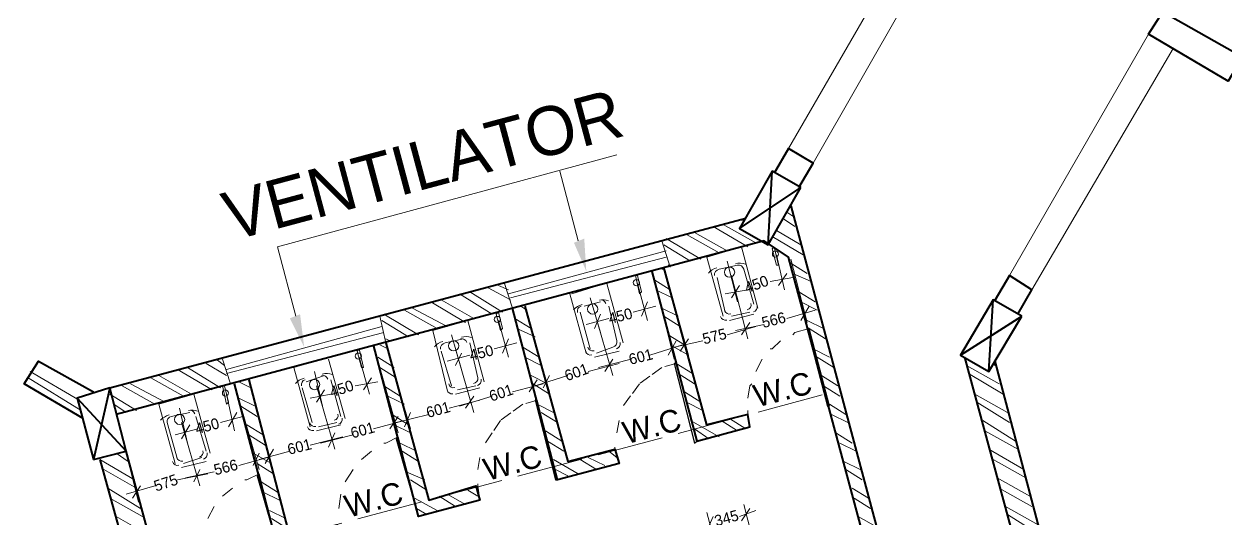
# Model space of a CAD drawing. Header units: millimetres. Extents: x 23593 to 241524, y 4405 to 182732.
# Drawn here: x 69162 to 80259, y 34831 to 39402 of the extents above; entities that cross this region are included whole.
import ezdxf

# ---------------------------------------------------------------- set-up
doc = ezdxf.new("R2010")
doc.units = ezdxf.units.MM
doc.linetypes.add('PDF_IMPORT', pattern=[1, 0.8, -0.2])
for name, color, linetype in [('PDF_0', 7, 'Continuous'), ('PDF_AR_DIMENSION', 7, 'Continuous'), ('PDF_AR_ELEVATION', 2, 'Continuous'), ('PDF_dimensions', 1, 'Continuous'), ('PDF_ST COLUMN', 1, 'Continuous'), ('PDF_Text', 7, 'Continuous'), ('PDF_wall', 7, 'Continuous')]:
    doc.layers.add(name, color=color, linetype=linetype)
for name, color, linetype, true_color in [('PDF_AR_DOOR', 7, 'Continuous', 0x723939), ('PDF_AR_HATCH', 7, 'Continuous', 0x767676), ('PDF_dimension', 7, 'Continuous', 0x767676), ('PDF_hatch', 7, 'Continuous', 0x767676)]:
    doc.layers.add(name, color=color, linetype=linetype, true_color=true_color)
doc.styles.add('PDF Century Gothic', font='GOTHIC.TTF')

msp = doc.modelspace()

# ---------------------------------------------------------------- linework, layer by layer
at = {"layer": 'PDF_0', "color": 8, "lineweight": 5, "true_color": 0x767676}
for points in [[(76127, 36986), (76203, 37099)], [(75768, 36986), (75693, 36873)], [(74862, 36703), (74919, 36835)], [(76335, 36665), (76410, 36797)], [(74485, 36722), (74428, 36589)], [(73579, 36363), (73635, 36495)], [(75108, 36344), (75183, 36476)], [(75296, 36495), (75221, 36382)], [(73201, 36363), (73145, 36250)], [(72295, 36023), (72371, 36136)], [(73824, 36004), (73900, 36117)], [(74013, 36155), (73956, 36042)], [(71936, 36023), (71861, 35910)], [(71049, 35683), (71125, 35815)], [(72540, 35664), (72616, 35778)], [(72729, 35815), (72673, 35683)], [(70691, 35702), (70615, 35570)], [(71276, 35325), (71332, 35438)], [(71464, 35476), (71389, 35344)], [(70238, 35136), (70162, 35023)], [(75787, 34815), (75863, 34928)]]:
    msp.add_lwpolyline(points, dxfattribs=at)
for points in [[(75787, 36533), (75863, 36646)], [(74523, 36193), (74598, 36306)], [(73239, 35853), (73314, 35966)], [(71974, 35495), (72031, 35627)], [(70728, 35174), (70785, 35287)], [(75466, 34721), (75523, 34853)]]:
    msp.add_lwpolyline(points, close=True, dxfattribs=at)
at = {"layer": 'PDF_AR_DIMENSION', "color": 2, "lineweight": 13}
for points in [[(77505, 40478), (76221, 38251)], [(77732, 40365), (76448, 38118)], [(78260, 37080), (79544, 39308)], [(78468, 36948), (79770, 39175)]]:
    msp.add_lwpolyline(points, dxfattribs=at)
at = {"layer": 'PDF_AR_DOOR', "lineweight": 20}
for points in [[(76410, 36589), (76278, 36552), (76259, 36533)], [(76146, 36476), (76070, 36401), (76052, 36401)], [(75976, 36306), (75919, 36193)], [(75882, 36080), (75863, 36061), (75844, 35948)], [(74655, 35740), (74636, 35627)], [(75844, 35834), (75844, 35815), (75863, 35683)], [(72616, 35589), (72503, 35532), (72484, 35532)], [(72371, 35457), (72276, 35381)], [(74617, 35495), (74617, 35476), (74655, 35344)], [(73371, 35400), (73352, 35287)], [(71332, 35249), (71219, 35193), (71200, 35193)], [(72201, 35287), (72125, 35174)], [(71087, 35117), (70993, 35041)], [(73352, 35155), (73352, 35136), (73371, 35004)], [(72087, 35060), (72069, 34928)], [(70917, 34947), (70860, 34834)]]:
    msp.add_lwpolyline(points, dxfattribs=at)
at = {"layer": 'PDF_AR_DOOR', "lineweight": 25}
for points in [[(76410, 36589), (76391, 36589), (76580, 35872), (76599, 35872)], [(75183, 36268), (75164, 36268), (75353, 35532), (75372, 35551)], [(73900, 35929), (73881, 35929), (74069, 35193), (74088, 35193)], [(72616, 35589), (72597, 35570), (72805, 34853)], [(71332, 35249), (71313, 35230), (71521, 34513)]]:
    msp.add_lwpolyline(points, close=True, dxfattribs=at)
at = {"layer": 'PDF_AR_DOOR', "linetype": 'PDF_IMPORT', "lineweight": 20, "ltscale": 137.423935}
for points in [[(75183, 36268), (75051, 36231), (74843, 36080), (74692, 35872)], [(73900, 35929), (73767, 35891), (73560, 35740), (73409, 35513)]]:
    msp.add_lwpolyline(points, dxfattribs=at)
at = {"layer": 'PDF_AR_ELEVATION', "linetype": 'PDF_IMPORT', "lineweight": 20, "ltscale": 764.911205}
msp.add_lwpolyline([(70766, 34437), (76561, 35985)], dxfattribs=at)
at = {"layer": 'PDF_AR_HATCH', "lineweight": 5}
for points in [[(76203, 37665), (76259, 37628)], [(75523, 37533), (75844, 37344)], [(75617, 37552), (75919, 37382)], [(75787, 37590), (75806, 37590)], [(76165, 37609), (76278, 37533)], [(75089, 37420), (75410, 37231)], [(75278, 37458), (75580, 37288)], [(75353, 37477), (75655, 37307)], [(76070, 37439), (76354, 37269)], [(76108, 37495), (76335, 37363)], [(75070, 37363), (75315, 37212)], [(76240, 37193), (76391, 37099)], [(75051, 37137), (75070, 37137)], [(75108, 37175), (75145, 37175)], [(76259, 37099), (76429, 37024)], [(73447, 36967), (73654, 36854)], [(73541, 36986), (73635, 36948)], [(74976, 37042), (75127, 36948)], [(73012, 36854), (73314, 36684)], [(73182, 36910), (73484, 36722)], [(73277, 36929), (73579, 36740)], [(74994, 36948), (75145, 36873)], [(76316, 36929), (76467, 36835)], [(72673, 36759), (72975, 36589)], [(72748, 36778), (73069, 36608)], [(72918, 36835), (73239, 36646)], [(73749, 36797), (73805, 36759)], [(75051, 36778), (75202, 36703)], [(76335, 36835), (76486, 36759)], [(72465, 36665), (72710, 36514)], [(72484, 36722), (72805, 36533)], [(73692, 36684), (73843, 36589)], [(75070, 36703), (75221, 36608)], [(76391, 36665), (76542, 36589)], [(73711, 36589), (73881, 36514)], [(75108, 36533), (75259, 36438)], [(76410, 36589), (76561, 36495)], [(72446, 36438), (72522, 36401)], [(72503, 36495), (72540, 36476)], [(73767, 36419), (73918, 36325)], [(75127, 36438), (75296, 36344)], [(76448, 36401), (76599, 36325)], [(70936, 36306), (71011, 36250)], [(72427, 36325), (72578, 36231)], [(73786, 36325), (73937, 36250)], [(76486, 36325), (76637, 36231)], [(69218, 36193), (69671, 35929)], [(69294, 36287), (69803, 36004)], [(70577, 36212), (70898, 36023)], [(70672, 36231), (70974, 36042)], [(70842, 36268), (71030, 36155)], [(72446, 36231), (72597, 36136)], [(75183, 36268), (75334, 36174)], [(77864, 36250), (78166, 36080)], [(78109, 36268), (78128, 36250)], [(69199, 36136), (69690, 35834)], [(70143, 36080), (70464, 35910)], [(70332, 36136), (70634, 35966)], [(70407, 36155), (70709, 35985)], [(71144, 36099), (71257, 36042)], [(73843, 36155), (73994, 36080)], [(73862, 36080), (74013, 35985)], [(75202, 36174), (75353, 36080)], [(76523, 36155), (76674, 36061)], [(77883, 36174), (78203, 35985)], [(69954, 35985), (70200, 35834)], [(70068, 36061), (70370, 35891)], [(72484, 36061), (72635, 35966)], [(72522, 35966), (72673, 35891)], [(75259, 36004), (75410, 35910)], [(76542, 36061), (76693, 35966)], [(77939, 35985), (78241, 35815)], [(69992, 35891), (70105, 35815)], [(71144, 35948), (71295, 35872)], [(71162, 35872), (71313, 35778)], [(73900, 35891), (74051, 35815)], [(75278, 35910), (75429, 35834)], [(76599, 35891), (76750, 35797)], [(77958, 35910), (78260, 35721)], [(72559, 35797), (72710, 35702)], [(73937, 35815), (74088, 35721)], [(75315, 35740), (75580, 35589)], [(75598, 35740), (75749, 35646)], [(75674, 35759), (75825, 35664)], [(76618, 35797), (76769, 35721)], [(78015, 35740), (78317, 35551)], [(71219, 35702), (71370, 35608)], [(72578, 35702), (72729, 35627)], [(73975, 35646), (74126, 35551)], [(75353, 35664), (75485, 35570)], [(76656, 35627), (76807, 35532)], [(78034, 35646), (78336, 35476)], [(71238, 35608), (71389, 35513)], [(72635, 35532), (72786, 35457)], [(73994, 35551), (74145, 35457)], [(76693, 35532), (76844, 35457)], [(70011, 35438), (70124, 35362)], [(71276, 35438), (71446, 35344)], [(72654, 35457), (72805, 35362)], [(74560, 35457), (74636, 35400)], [(78071, 35476), (78392, 35287)], [(69860, 35381), (70181, 35193)], [(71313, 35344), (71464, 35249)], [(74051, 35381), (74277, 35249)], [(74296, 35381), (74447, 35287)], [(74371, 35400), (74523, 35325)], [(76731, 35362), (76882, 35287)], [(78109, 35381), (78411, 35211)], [(69898, 35287), (70200, 35117)], [(72691, 35268), (72861, 35193)], [(72729, 35193), (72880, 35098)], [(74069, 35287), (74183, 35230)], [(76750, 35287), (76901, 35193)], [(78147, 35211), (78449, 35041)], [(69935, 35117), (70238, 34928)], [(71351, 35174), (71502, 35079)], [(71370, 35079), (71521, 35004)], [(73258, 35098), (73352, 35041)], [(76807, 35117), (76958, 35023)], [(78166, 35117), (78468, 34947)], [(69954, 35023), (70256, 34853)], [(72767, 35023), (72975, 34909)], [(72994, 35041), (73145, 34947)], [(73069, 35060), (73239, 34966)], [(76825, 35023), (76976, 34928)], [(70011, 34853), (70313, 34683)], [(71427, 34909), (71578, 34834)], [(72786, 34928), (72880, 34872)], [(76863, 34853), (77033, 34758)], [(78222, 34947), (78524, 34777)], [(78241, 34872), (78543, 34683)], [(71446, 34834), (71597, 34739)]]:
    msp.add_lwpolyline(points, dxfattribs=at)
at = {"layer": 'PDF_dimension', "lineweight": 5}
for points in [[(75655, 37212), (75749, 36835)], [(76108, 37269), (76184, 36948)], [(76240, 37231), (76391, 36646)], [(74825, 37005), (74919, 36665)], [(76259, 37061), (76052, 37024)], [(74390, 36873), (74485, 36552)], [(75013, 36910), (75164, 36306)], [(75127, 36948), (75296, 36344)], [(75636, 36910), (75844, 36948)], [(74994, 36797), (74787, 36740)], [(76467, 36759), (76203, 36684)], [(73541, 36665), (73635, 36325)], [(74353, 36627), (74560, 36684)], [(75731, 36571), (75995, 36627)], [(73107, 36533), (73201, 36212)], [(73730, 36571), (73881, 35966)], [(73843, 36589), (74013, 36004)], [(75919, 36608), (75655, 36533)], [(73711, 36457), (73503, 36401)], [(75240, 36438), (74938, 36344)], [(75164, 36419), (75429, 36476)], [(72257, 36325), (72352, 35985)], [(73069, 36287), (73277, 36344)], [(74466, 36231), (74768, 36306)], [(71842, 36193), (71918, 35872)], [(72446, 36231), (72616, 35627)], [(72559, 36250), (72729, 35664)], [(74655, 36268), (74371, 36193)], [(72427, 36099), (72220, 36061)], [(73956, 36080), (73673, 36004)], [(73881, 36061), (74183, 36155)], [(71030, 35985), (71106, 35646)], [(71804, 35948), (71993, 35985)], [(73182, 35872), (73484, 35966)], [(70596, 35853), (70672, 35532)], [(71162, 35872), (71332, 35287)], [(71295, 35910), (71446, 35306)], [(73371, 35929), (73088, 35853)], [(71181, 35778), (70974, 35721)], [(72673, 35740), (72389, 35664)], [(72597, 35721), (72899, 35797)], [(70558, 35608), (70766, 35664)], [(70068, 35589), (70219, 34985)], [(72106, 35589), (71804, 35513)], [(71899, 35532), (72201, 35608)], [(71332, 35381), (71616, 35457)], [(71408, 35400), (71144, 35325)], [(70860, 35249), (70577, 35193)], [(70653, 35211), (70917, 35268)], [(70105, 35060), (70370, 35136)], [(75995, 34230), (75806, 34966)], [(75919, 34909), (75768, 34853)]]:
    msp.add_lwpolyline(points, dxfattribs=at)
for points in [[(75844, 36495), (75693, 37080)], [(74598, 36155), (74428, 36740)], [(73314, 35815), (73145, 36401)], [(72031, 35476), (71861, 36061)], [(70785, 35136), (70615, 35721)], [(75466, 34890), (75617, 34324)]]:
    msp.add_lwpolyline(points, close=True, dxfattribs=at)
at = {"layer": 'PDF_dimensions', "color": 70, "lineweight": 13, "true_color": 0x7fff00}
for points in [[(71672, 36703), (71502, 37344), (74636, 38194)], [(74277, 37401), (74107, 38043)]]:
    msp.add_lwpolyline(points, dxfattribs=at)
at = {"layer": 'PDF_dimensions', "lineweight": 13}
for points in [[(75127, 37156), (75051, 37401)], [(73635, 36910), (75089, 37307)], [(73654, 36873), (75089, 37250)], [(73673, 36778), (73598, 37005)], [(72503, 36457), (72446, 36703)], [(71030, 36212), (72465, 36608)], [(71030, 36174), (72484, 36552)], [(71068, 36080), (70993, 36306)]]:
    msp.add_lwpolyline(points, dxfattribs=at)
at = {"layer": 'PDF_dimensions', "color": 70, "true_color": 0x7fff00, "transparency": 33554559}
for points in [[(74334, 37420), (74353, 37118), (74239, 37382)], [(71710, 36722), (71748, 36419), (71616, 36684)]]:
    msp.add_solid(points, dxfattribs=at)
at = {"layer": 'PDF_hatch', "lineweight": 5}
for points in [[(75617, 36703), (75466, 37250), (75787, 37344), (75938, 36778)], [(75787, 37326), (75787, 37326)], [(75655, 37212), (75655, 37212)], [(74220, 36910), (74523, 37005)], [(74541, 37005), (74692, 36457)], [(75561, 37061), (75636, 36740)], [(74353, 36363), (74202, 36910)], [(74390, 36873), (74390, 36873)], [(74296, 36740), (74390, 36401)], [(74485, 36835), (74334, 36797)], [(75693, 36703), (75863, 36740)], [(73258, 36646), (73258, 36646)], [(75901, 36722), (75674, 36665)], [(73107, 36533), (73107, 36533)], [(71804, 35683), (71653, 36231), (71974, 36325)], [(71974, 36306), (72125, 35759)], [(73012, 36382), (73107, 36061)], [(74655, 36382), (74428, 36325)], [(71842, 36193), (71842, 36193)], [(71936, 36155), (71767, 36099)], [(72087, 35778), (71993, 36117)], [(70558, 35344), (70407, 35891), (70728, 35985), (70879, 35438)], [(71729, 36042), (71823, 35721)], [(73371, 36042), (73145, 35985)], [(73163, 36023), (73333, 36061)], [(70596, 35853), (70596, 35853)], [(70842, 35457), (70747, 35778)], [(72087, 35702), (71861, 35646)], [(71880, 35683), (72050, 35721)], [(70842, 35362), (70615, 35306)], [(70634, 35344), (70804, 35400)]]:
    msp.add_lwpolyline(points, dxfattribs=at)
for points in [[(75901, 36816), (75806, 37137, 0.414213), (75749, 37175), (75580, 37137, 0.414213), (75536, 37079)], [(74533, 36820, 0.414213), (74475, 36853, -0.148949), (74558, 36846)], [(74447, 36363), (74598, 36419, 0.414213), (74636, 36476), (74560, 36797)], [(73121, 35988, -0.414213), (73069, 36023), (72937, 36571), (73258, 36665), (73409, 36099)], [(73220, 36495), (73050, 36457, 0.414213), (73007, 36399)], [(73310, 36083, 0.414213), (73352, 36136), (73277, 36457)], [(70691, 35815), (70521, 35778, 0.414213), (70483, 35721), (70577, 35381)], [(70738, 35801, 0.414213), (70680, 35834, -0.148949), (70764, 35827)]]:
    msp.add_lwpolyline(points, format="xyb", dxfattribs=at)
for centre in [(75676, 37110), (74412, 36770), (73128, 36430), (71844, 36072), (70598, 35751)]:
    msp.add_circle(centre, 47.2, dxfattribs=at)
for centre, radius, start, end in [((75771, 37034), 160, 71.1172, 105.0046), ((75601, 36997), 160, 105.0046, 138.892), ((74355, 36657), 160, 105.0046, 138.892), ((74317, 36751), 47.2, 105.0047, 195.0046), ((75676, 36770), 47.2, 195.0047, 285.0046), ((75827, 36808), 47.2, 285.0047, 15.0046), ((75884, 36789), 47.2, 285.0047, 15.0046), ((75639, 36713), 47.2, 195.0047, 285.0046), ((73241, 36355), 160, 71.1172, 105.0046), ((73071, 36317), 160, 105.0046, 138.892), ((73203, 36449), 47.2, 15.0047, 105.0046), ((74412, 36430), 47.2, 195.0047, 285.0046), ((74619, 36449), 47.2, 285.0047, 15.0046), ((74393, 36392), 47.2, 195.0047, 285.0046), ((71788, 35977), 160, 105.0046, 138.892), ((71769, 36072), 47.2, 105.0047, 195.0046), ((71920, 36109), 47.2, 15.0047, 105.0046), ((71957, 36015), 160, 71.1172, 105.0046), ((73128, 36090), 47.2, 195.0047, 285.0046), ((73336, 36109), 47.2, 285.0047, 15.0046), ((70542, 35637), 160, 105.0046, 138.892), ((72014, 35788), 47.2, 285.0047, 15.0046), ((72052, 35751), 47.2, 285.0047, 15.0046), ((71825, 35694), 47.2, 195.0047, 285.0046), ((71844, 35732), 47.2, 195.0047, 285.0046), ((70768, 35449), 47.2, 285.0047, 15.0046), ((70806, 35430), 47.2, 285.0047, 15.0046), ((70579, 35373), 47.2, 195.0047, 285.0046), ((70617, 35411), 47.2, 195.0047, 285.0046)]:
    msp.add_arc(centre, radius, start, end, dxfattribs=at)
at = {"layer": 'PDF_ST COLUMN', "color": 6, "lineweight": 40}
for points in [[(76335, 37892), (76070, 38043), (75768, 37514), (76033, 37363)], [(78373, 36703), (78109, 36854), (77807, 36344), (78071, 36193)], [(69803, 35381), (70105, 35457), (69954, 36042), (69652, 35948)]]:
    msp.add_lwpolyline(points, close=True, dxfattribs=at)
for points in [[(76033, 37363), (76070, 38043)], [(75768, 37514), (76335, 37892)], [(78071, 36193), (78109, 36854)], [(77807, 36344), (78373, 36703)], [(69954, 36042), (69803, 35381)], [(69652, 35948), (70105, 35457)]]:
    msp.add_lwpolyline(points, dxfattribs=at)
at = {"layer": 'PDF_wall', "lineweight": 40}
msp.add_lwpolyline([(80412, 39100), (80280, 38873), (79544, 39308), (79676, 39515)], close=True, dxfattribs=at)
for points in [[(76316, 37892), (76448, 38118), (76221, 38251), (76089, 38024)], [(76240, 37722), (77127, 34400), (76995, 34362), (76221, 37250), (75995, 37401), (70011, 35797)], [(69954, 36042), (75825, 37609)], [(74957, 37118), (75372, 35551), (75863, 35683), (75844, 35797), (75466, 35702), (75070, 37156)], [(78336, 36722), (78468, 36948), (78260, 37080), (78128, 36854)], [(73786, 36797), (74183, 35362), (74617, 35476), (74655, 35344), (74088, 35193), (73673, 36778)], [(72503, 36457), (72899, 35004), (73333, 35136), (73371, 35004), (72805, 34853), (72389, 36438)], [(77845, 36325), (78826, 32701), (79053, 32776), (78128, 36287)], [(69709, 35759), (69162, 36080), (69294, 36287), (69803, 36004)], [(71238, 36117), (71616, 34664), (72050, 34777), (72087, 34664), (71521, 34513), (71106, 36080)], [(69860, 35381), (70200, 34154), (70804, 34324), (70766, 34437), (70407, 34343), (70105, 35457)]]:
    msp.add_lwpolyline(points, dxfattribs=at)
at = {"layer": 'PDF_wall', "color": 2, "lineweight": 15}
for points in [[(76127, 37175), (76089, 37344), (76070, 37326), (76108, 37175)], [(74862, 36929), (74825, 37080), (74806, 37080), (74843, 36910)], [(73579, 36589), (73541, 36740), (73522, 36722), (73560, 36571)], [(72295, 36231), (72257, 36401), (72238, 36382), (72276, 36231)], [(71049, 35910), (71011, 36061), (70993, 36061), (71030, 35891)]]:
    msp.add_lwpolyline(points, close=True, dxfattribs=at)
for centre in [(76099, 37278), (74815, 37014), (73531, 36674), (72248, 36335), (71021, 35995)]:
    msp.add_circle(centre, 28.3, dxfattribs=at)

# ---------------------------------------------------------------- texts
at = {"layer": 'PDF_Text', "color": 232, "true_color": 0xdd006e, "insert": (71019, 37611), "char_height": 450, "attachment_point": 4, "rotation": 14.9905, "style": 'PDF Century Gothic'}
msp.add_mtext('VENTILATOR', dxfattribs=at)
at = {"layer": 'PDF_Text', "color": 8, "true_color": 0x767676, "char_height": 100, "attachment_point": 4, "style": 'PDF Century Gothic'}
for s, insert, rotation in [('450', (75819, 36961), 19.9839), ('450', (74559, 36679), 14.0351), ('566', (75975, 36642), 14.0351), ('575', (75428, 36491), 14.0351), ('450', (73276, 36339), 14.0351), ('601', (74748, 36302), 14.0351), ('601', (74158, 36149), 19.9839), ('450', (71988, 35999), 18.4357), ('601', (73461, 35961), 18.4357), ('601', (72878, 35811), 15.2542), ('450', (70745, 35660), 15.2542), ('601', (72180, 35622), 15.2542), ('601', (71596, 35471), 14.0351), ('566', (70916, 35282), 14.0351), ('575', (70365, 35130), 18.4357), ('345', (75540, 34810), 15.2542)]:
    msp.add_mtext(s, dxfattribs=dict(at, insert=insert, rotation=rotation))
at = {"layer": 'PDF_Text', "char_height": 208, "attachment_point": 4, "style": 'PDF Century Gothic'}
for insert, rotation in [((75904, 35960), 14.4683), ((74696, 35620), 14.4688), ((73411, 35280), 14.9306), ((72128, 34940), 14.9306)]:
    msp.add_mtext('W.C', dxfattribs=dict(at, insert=insert, rotation=rotation))

doc.saveas('drawing.dxf')
